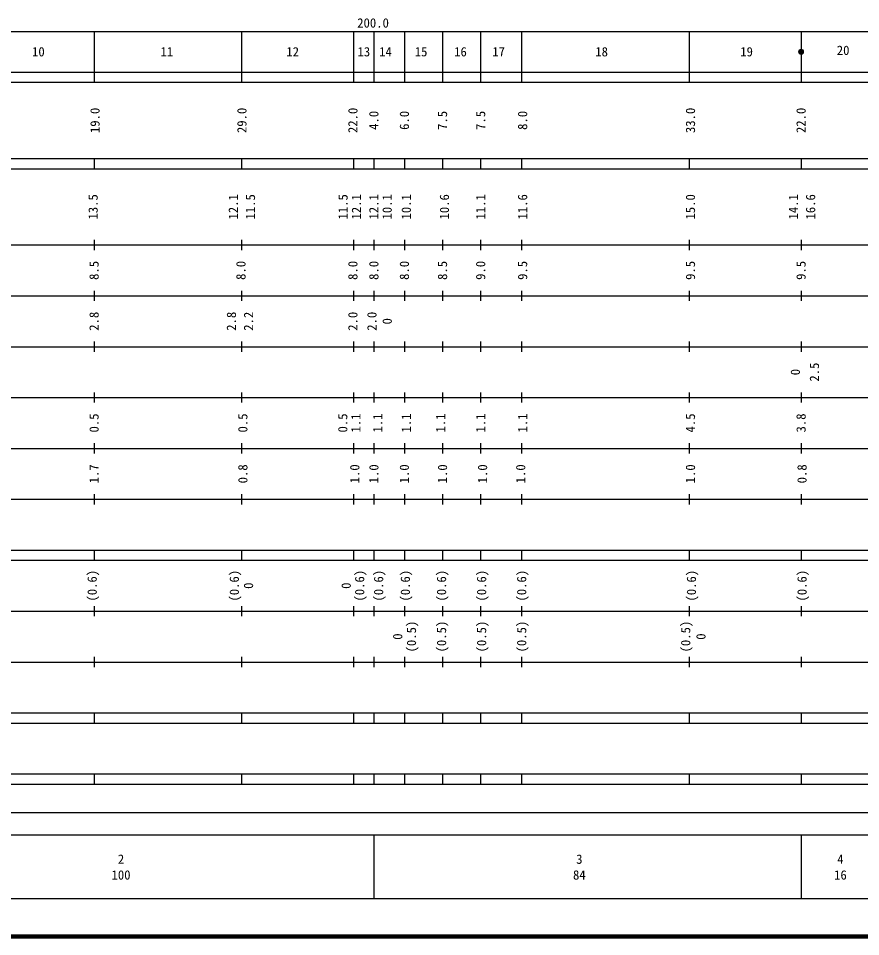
# Model space of a CAD drawing. Units: millimetres on the paper. Extents: x 40 to 680, y 20 to 380.
# Drawn here: x 198.1 to 363.7, y 20 to 200.6 of the extents above; entities that cross this region are included whole.
import ezdxf
from ezdxf.enums import TextEntityAlignment as Align

# ---------------------------------------------------------------- set-up
doc = ezdxf.new("R2010")
doc.units = ezdxf.units.MM
doc.header["$PDMODE"] = 32
doc.header["$PDSIZE"] = 0.5
doc.layers.add('M-TTL', color=2, linetype='Continuous', lineweight=140)
doc.layers.add('M-TTL-BAND', color=7, linetype='Continuous', lineweight=25)
doc.styles.add('ＭＳ ゴシック', font='')
doc.styles.get('ＭＳ ゴシック').set_extended_font_data('MS Gothic')

msp = doc.modelspace()

# ---------------------------------------------------------------- linework, layer by layer
at = {"layer": 'M-TTL'}
msp.add_line((40, 20), (680, 20), dxfattribs=at)
at = {"layer": 'M-TTL-BAND'}
for p, q in [((68, 198), (579, 198)), ((213, 198), (213, 188)), ((242, 198), (242, 188)), ((264, 198), (264, 188)), ((268, 198), (268, 188)), ((274, 198), (274, 188)), ((281.5, 198), (281.5, 188)), ((289, 198), (289, 188)), ((297, 198), (297, 188)), ((330, 198), (330, 188)), ((352, 198), (352, 188)), ((40, 190), (579, 190)), ((40, 188), (579, 188)), ((40, 173), (579, 173)), ((213, 173), (213, 171)), ((242, 173), (242, 171)), ((264, 173), (264, 171)), ((268, 173), (268, 171)), ((274, 173), (274, 171)), ((281.5, 173), (281.5, 171)), ((289, 173), (289, 171)), ((297, 173), (297, 171)), ((330, 173), (330, 171)), ((352, 173), (352, 171)), ((40, 171), (579, 171)), ((40, 156), (579, 156)), ((213, 157), (213, 155)), ((242, 157), (242, 155)), ((264, 157), (264, 155)), ((268, 157), (268, 155)), ((274, 157), (274, 155)), ((281.5, 157), (281.5, 155)), ((289, 157), (289, 155)), ((297, 157), (297, 155)), ((330, 157), (330, 155)), ((352, 157), (352, 155)), ((213, 147), (213, 145)), ((242, 147), (242, 145)), ((264, 147), (264, 145)), ((268, 147), (268, 145)), ((274, 147), (274, 145)), ((281.5, 147), (281.5, 145)), ((289, 147), (289, 145)), ((297, 147), (297, 145)), ((330, 147), (330, 145)), ((352, 147), (352, 145)), ((46, 146), (579, 146)), ((52, 136), (579, 136)), ((213, 137), (213, 135)), ((242, 137), (242, 135)), ((264, 137), (264, 135)), ((268, 137), (268, 135)), ((274, 137), (274, 135)), ((281.5, 137), (281.5, 135)), ((289, 137), (289, 135)), ((297, 137), (297, 135)), ((330, 137), (330, 135)), ((352, 137), (352, 135)), ((213, 127), (213, 125)), ((242, 127), (242, 125)), ((264, 127), (264, 125)), ((268, 127), (268, 125)), ((274, 127), (274, 125)), ((281.5, 127), (281.5, 125)), ((289, 127), (289, 125)), ((297, 127), (297, 125)), ((330, 127), (330, 125)), ((352, 127), (352, 125)), ((46, 126), (579, 126)), ((52, 116), (579, 116)), ((213, 117), (213, 115)), ((242, 117), (242, 115)), ((264, 117), (264, 115)), ((268, 117), (268, 115)), ((274, 117), (274, 115)), ((281.5, 117), (281.5, 115)), ((289, 117), (289, 115)), ((297, 117), (297, 115)), ((330, 117), (330, 115)), ((352, 117), (352, 115)), ((213, 107), (213, 105)), ((242, 107), (242, 105)), ((264, 107), (264, 105)), ((268, 107), (268, 105)), ((274, 107), (274, 105)), ((281.5, 107), (281.5, 105)), ((289, 107), (289, 105)), ((297, 107), (297, 105)), ((330, 107), (330, 105)), ((352, 107), (352, 105)), ((46, 106), (579, 106)), ((40, 96), (579, 96)), ((213, 96), (213, 94)), ((242, 96), (242, 94)), ((264, 96), (264, 94)), ((268, 96), (268, 94)), ((274, 96), (274, 94)), ((281.5, 96), (281.5, 94)), ((289, 96), (289, 94)), ((297, 96), (297, 94)), ((330, 96), (330, 94)), ((352, 96), (352, 94)), ((40, 94), (579, 94)), ((213, 85), (213, 83)), ((242, 85), (242, 83)), ((264, 85), (264, 83)), ((268, 85), (268, 83)), ((274, 85), (274, 83)), ((281.5, 85), (281.5, 83)), ((289, 85), (289, 83)), ((297, 85), (297, 83)), ((330, 85), (330, 83)), ((352, 85), (352, 83)), ((49, 84), (579, 84)), ((213, 75), (213, 73)), ((242, 75), (242, 73)), ((264, 75), (264, 73)), ((268, 75), (268, 73)), ((274, 75), (274, 73)), ((281.5, 75), (281.5, 73)), ((289, 75), (289, 73)), ((297, 75), (297, 73)), ((330, 75), (330, 73)), ((352, 75), (352, 73)), ((40, 74), (579, 74)), ((40, 64), (579, 64)), ((213, 64), (213, 62)), ((242, 64), (242, 62)), ((264, 64), (264, 62)), ((268, 64), (268, 62)), ((274, 64), (274, 62)), ((281.5, 64), (281.5, 62)), ((289, 64), (289, 62)), ((297, 64), (297, 62)), ((330, 64), (330, 62)), ((352, 64), (352, 62)), ((40, 62), (579, 62)), ((40, 52), (579, 52)), ((213, 52), (213, 50)), ((242, 52), (242, 50)), ((264, 52), (264, 50)), ((268, 52), (268, 50)), ((274, 52), (274, 50)), ((281.5, 52), (281.5, 50)), ((289, 52), (289, 50)), ((297, 52), (297, 50)), ((330, 52), (330, 50)), ((352, 52), (352, 50)), ((40, 50), (579, 50)), ((70.96, 44.406), (565.117, 44.406)), ((40, 40), (579, 40)), ((268, 40), (268, 27.5)), ((352, 40), (352, 27.5)), ((68, 27.5), (579, 27.5))]:
    msp.add_line(p, q, dxfattribs=at)
at = {"layer": 'M-TTL-BAND', "lineweight": 13}
for radius in [0.5, 0.4, 0.3, 0.2, 0.1, 0.02]:
    msp.add_circle((352, 194), radius, dxfattribs=at)
at = {"layer": 'M-TTL-BAND'}
msp.add_point((352, 194), dxfattribs=at)

# ---------------------------------------------------------------- texts
at = {"layer": 'M-TTL-BAND', "style": 'ＭＳ ゴシック'}
msp.add_text('200.0', height=1.833, dxfattribs=at).set_placement((267.844, 198.195), align=Align.BOTTOM_CENTER)
for s, p in [('20', (360.269, 194.286)), ('10', (202.031, 194)), ('11', (227.282, 194)), ('12', (252.033, 194)), ('13', (266.034, 194)), ('14', (270.284, 194)), ('15', (277.284, 194)), ('16', (285.034, 194)), ('17', (292.535, 194)), ('18', (312.785, 194)), ('19', (341.287, 194)), ('2', (218.288, 35.238)), ('3', (308.399, 35.238)), ('4', (359.74, 35.238)), ('100', (218.288, 32.131)), ('84', (308.399, 32.131)), ('16', (359.74, 32.131))]:
    msp.add_text(s, height=1.833, dxfattribs=at).set_placement(p, align=Align.MIDDLE_CENTER)
for s, p in [('19.0', (213.162, 180.5)), ('29.0', (242.038, 180.5)), ('22.0', (263.859, 180.5)), ('33.0', (330.237, 180.5)), ('22.0', (351.987, 180.5)), ('4.0', (267.984, 180.5)), ('6.0', (273.985, 180.5)), ('7.5', (281.485, 180.5)), ('7.5', (288.985, 180.5)), ('8.0', (297.235, 180.5)), ('13.5', (212.787, 163.5)), ('12.1', (240.35, 163.5)), ('11.5', (243.725, 163.5)), ('11.5', (261.935, 163.5)), ('12.1', (264.56, 163.5)), ('12.1', (267.984, 163.5)), ('10.1', (270.609, 163.5)), ('10.1', (274.36, 163.5)), ('10.6', (281.86, 163.5)), ('11.1', (288.985, 163.5)), ('11.6', (297.235, 163.5)), ('15.0', (330.237, 163.5)), ('14.1', (350.487, 163.5)), ('16.6', (353.862, 163.5)), ('8.5', (212.974, 151)), ('8.0', (241.85, 151)), ('8.0', (263.859, 151)), ('8.0', (267.984, 151)), ('8.0', (273.985, 151)), ('8.5', (281.485, 151)), ('9.0', (288.985, 151)), ('9.5', (297.235, 151)), ('9.5', (330.237, 151)), ('9.5', (351.987, 151)), ('2.8', (212.974, 141)), ('2.8', (239.975, 141)), ('2.2', (243.35, 141)), ('2.0', (263.859, 141)), ('2.0', (267.609, 141)), ('0', (270.609, 141)), ('2.5', (354.612, 131)), ('0', (350.862, 131)), ('0.5', (212.974, 121)), ('0.5', (242.225, 121)), ('0.5', (261.873, 121)), ('1.1', (264.455, 121)), ('1.1', (268.734, 121)), ('1.1', (274.36, 121)), ('1.1', (281.11, 121)), ('1.1', (288.985, 121)), ('1.1', (297.235, 121)), ('4.5', (330.237, 121)), ('3.8', (351.987, 121)), ('1.7', (212.974, 111)), ('0.8', (242.225, 111)), ('1.0', (264.234, 111)), ('1.0', (267.984, 111)), ('1.0', (273.985, 111)), ('1.0', (281.485, 111)), ('1.0', (289.36, 111)), ('1.0', (296.86, 111)), ('1.0', (330.237, 111)), ('0.8', (352.175, 111)), ('(0.6)', (212.599, 89)), ('(0.6)', (240.545, 89)), ('(0.6)', (265.192, 89)), ('(0.6)', (268.922, 89)), ('(0.6)', (274.172, 89)), ('(0.6)', (281.297, 89)), ('(0.6)', (289.173, 89)), ('(0.6)', (297.048, 89)), ('(0.6)', (330.424, 89)), ('(0.6)', (352.175, 89)), ('0', (243.339, 89)), ('0', (262.547, 89)), ('(0.5)', (275.377, 79)), ('(0.5)', (281.297, 79)), ('(0.5)', (289.173, 79)), ('(0.5)', (297.048, 79)), ('(0.5)', (329.299, 79)), ('0', (272.672, 79)), ('0', (332.299, 79))]:
    msp.add_text(s, height=1.833, rotation=90, dxfattribs=at).set_placement(p, align=Align.MIDDLE_CENTER)

doc.saveas('drawing.dxf')
